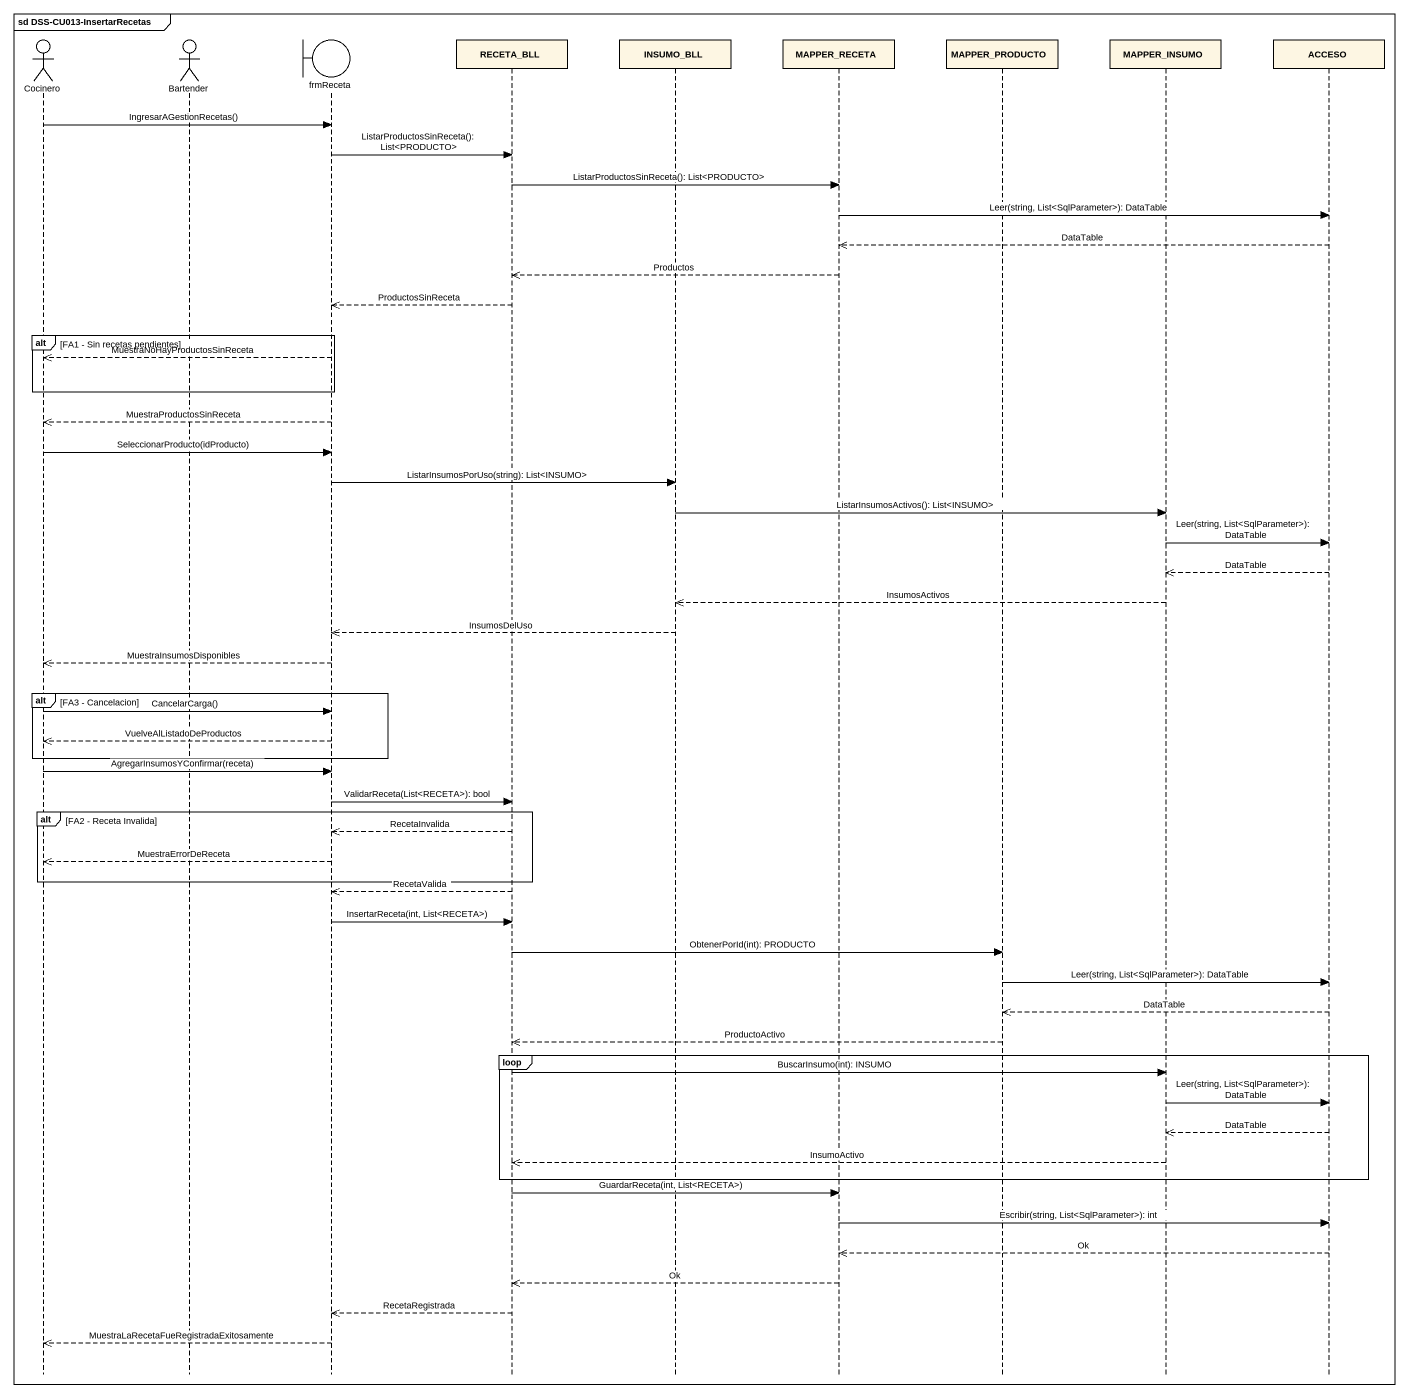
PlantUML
@startuml
mainframe sd DSS-CU013-InsertarRecetas
hide footbox
actor Cocinero
actor Bartender
boundary frmReceta
participant RECETA_BLL
participant INSUMO_BLL
participant MAPPER_RECETA
participant MAPPER_PRODUCTO
participant MAPPER_INSUMO
participant ACCESO

Cocinero -> frmReceta : IngresarAGestionRecetas()
frmReceta -> RECETA_BLL : ListarProductosSinReceta(): List<PRODUCTO>
RECETA_BLL -> MAPPER_RECETA : ListarProductosSinReceta(): List<PRODUCTO>
MAPPER_RECETA -> ACCESO : Leer(string, List<SqlParameter>): DataTable
ACCESO -->> MAPPER_RECETA : DataTable
MAPPER_RECETA -->> RECETA_BLL : Productos
RECETA_BLL -->> frmReceta : ProductosSinReceta
alt FA1 - Sin recetas pendientes
  frmReceta -->> Cocinero : MuestraNoHayProductosSinReceta
end
frmReceta -->> Cocinero : MuestraProductosSinReceta
Cocinero -> frmReceta : SeleccionarProducto(idProducto)
frmReceta -> INSUMO_BLL : ListarInsumosPorUso(string): List<INSUMO>
INSUMO_BLL -> MAPPER_INSUMO : ListarInsumosActivos(): List<INSUMO>
MAPPER_INSUMO -> ACCESO : Leer(string, List<SqlParameter>): DataTable
ACCESO -->> MAPPER_INSUMO : DataTable
MAPPER_INSUMO -->> INSUMO_BLL : InsumosActivos
INSUMO_BLL -->> frmReceta : InsumosDelUso
frmReceta -->> Cocinero : MuestraInsumosDisponibles
alt FA3 - Cancelacion
  Cocinero -> frmReceta : CancelarCarga()
  frmReceta -->> Cocinero : VuelveAlListadoDeProductos
end
Cocinero -> frmReceta : AgregarInsumosYConfirmar(receta)
frmReceta -> RECETA_BLL : ValidarReceta(List<RECETA>): bool
alt FA2 - Receta Invalida
  RECETA_BLL -->> frmReceta : RecetaInvalida
  frmReceta -->> Cocinero : MuestraErrorDeReceta
end
RECETA_BLL -->> frmReceta : RecetaValida
frmReceta -> RECETA_BLL : InsertarReceta(int, List<RECETA>)
RECETA_BLL -> MAPPER_PRODUCTO : ObtenerPorId(int): PRODUCTO
MAPPER_PRODUCTO -> ACCESO : Leer(string, List<SqlParameter>): DataTable
ACCESO -->> MAPPER_PRODUCTO : DataTable
MAPPER_PRODUCTO -->> RECETA_BLL : ProductoActivo
loop
  RECETA_BLL -> MAPPER_INSUMO : BuscarInsumo(int): INSUMO
  MAPPER_INSUMO -> ACCESO : Leer(string, List<SqlParameter>): DataTable
  ACCESO -->> MAPPER_INSUMO : DataTable
  MAPPER_INSUMO -->> RECETA_BLL : InsumoActivo
end
RECETA_BLL -> MAPPER_RECETA : GuardarReceta(int, List<RECETA>)
MAPPER_RECETA -> ACCESO : Escribir(string, List<SqlParameter>): int
ACCESO -->> MAPPER_RECETA : Ok
MAPPER_RECETA -->> RECETA_BLL : Ok
RECETA_BLL -->> frmReceta : RecetaRegistrada
frmReceta -->> Cocinero : MuestraLaRecetaFueRegistradaExitosamente
@enduml
